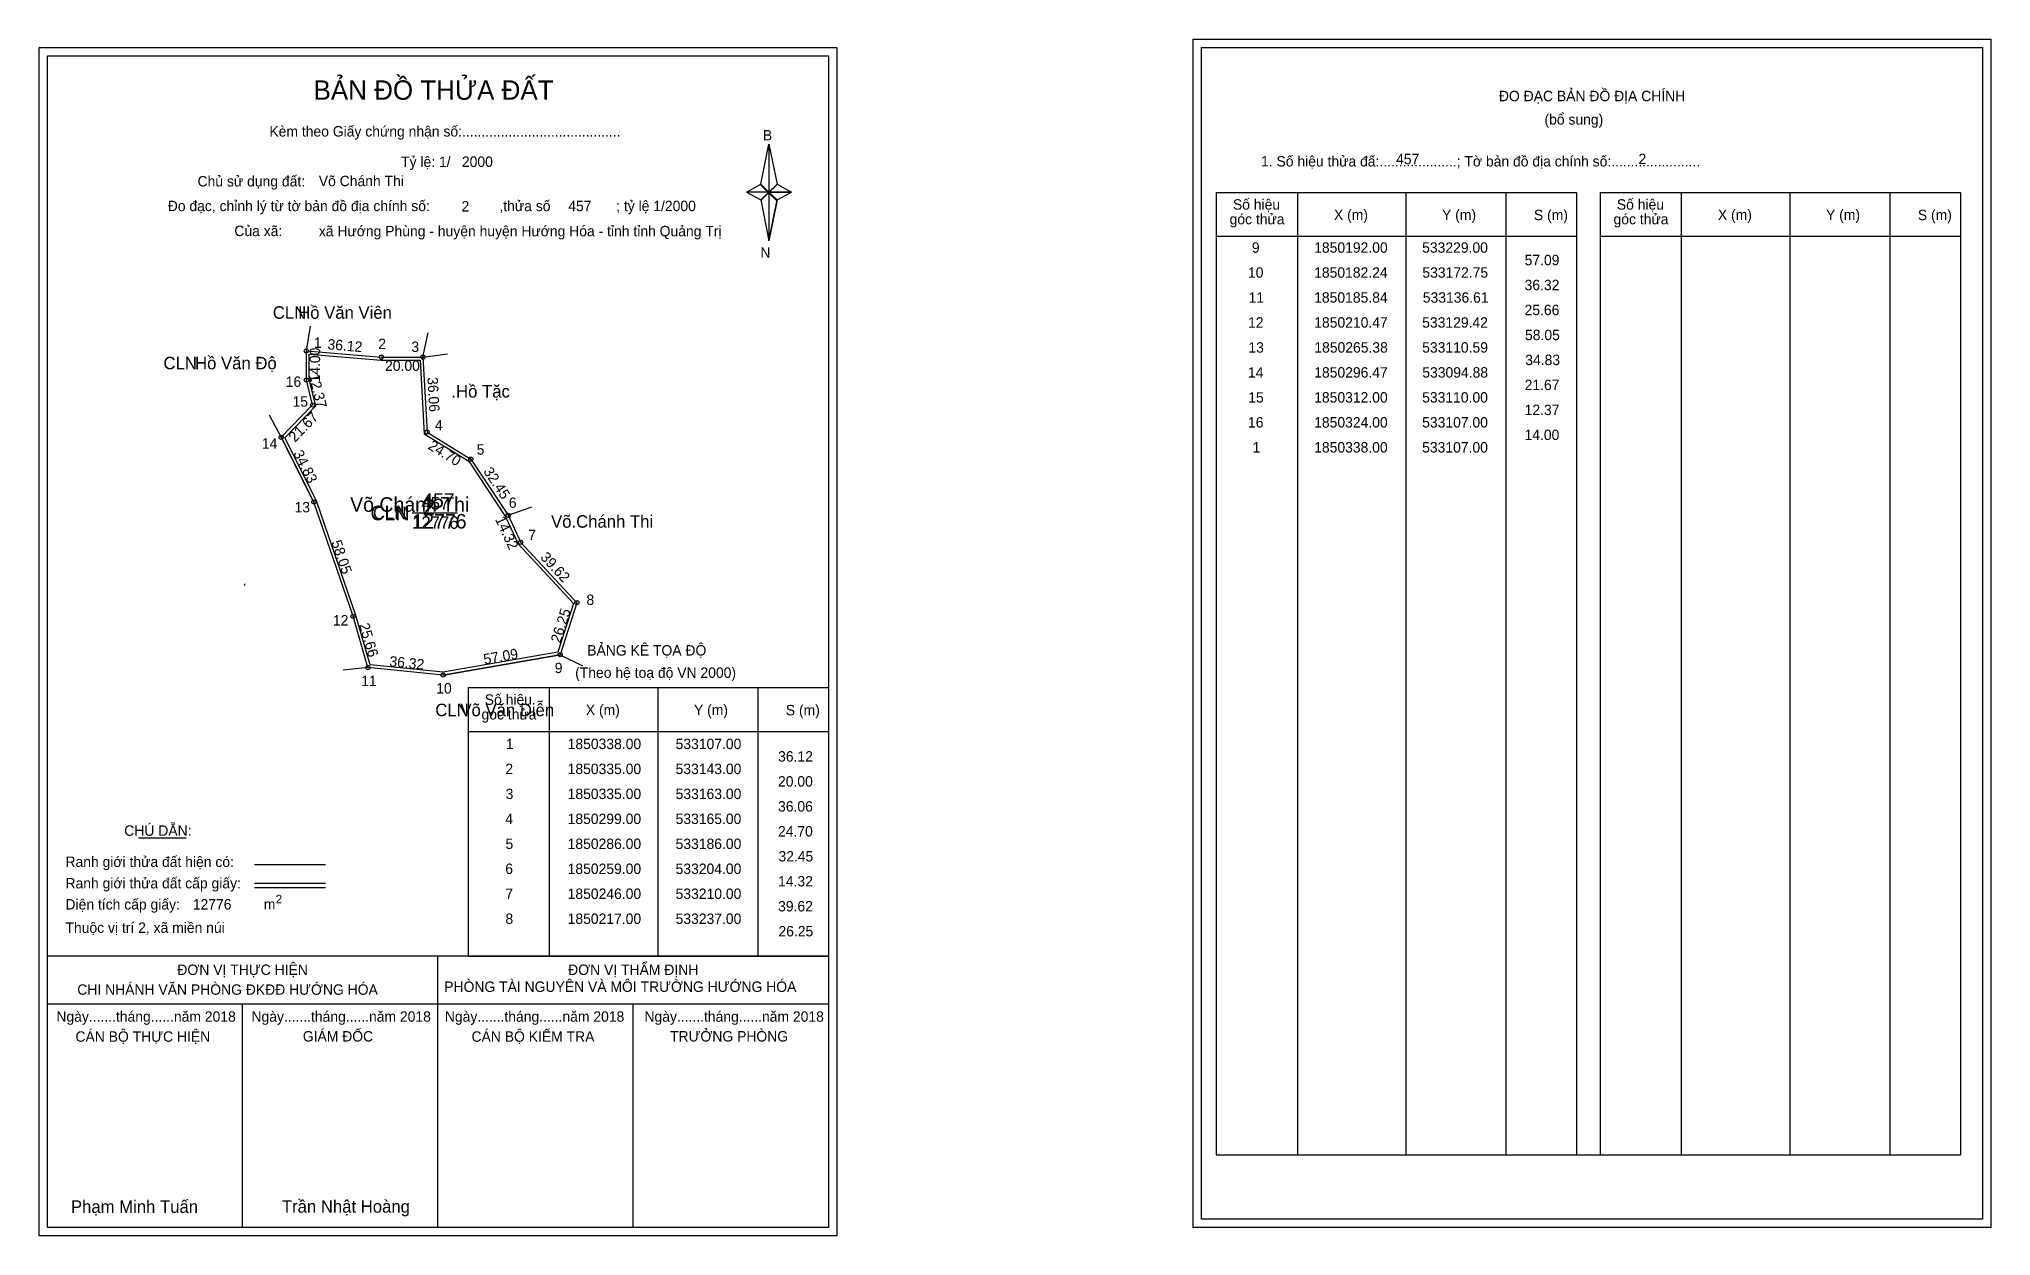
# Model space of a CAD drawing. Extents: x 532979 to 533917, y 1849913 to 1850488.
import ezdxf

# ---------------------------------------------------------------- set-up
doc = ezdxf.new("R2010")
doc.units = 0
for name, color, linetype in [('Level 1', 7, 'Continuous'), ('Level 10', 7, 'Continuous'), ('Level 11', 7, 'Continuous'), ('Level 13', 7, 'Continuous'), ('Level 2', 7, 'Continuous'), ('Level 27', 7, 'Continuous'), ('Level 3', 7, 'Continuous'), ('Level 36', 7, 'Continuous'), ('Level 4', 7, 'Continuous'), ('Level 49', 7, 'Continuous'), ('Level 5', 7, 'Continuous'), ('Level 53', 7, 'Continuous'), ('Level 55', 7, 'Continuous'), ('Level 6', 7, 'Continuous'), ('Level 60', 7, 'Continuous'), ('Level 63', 7, 'Continuous'), ('Level 7', 7, 'Continuous'), ('Level 9', 7, 'Continuous')]:
    doc.layers.add(name, color=color, linetype=linetype)

msp = doc.modelspace()

# ---------------------------------------------------------------- linework, layer by layer
at = {"layer": 'Level 1'}
for p, q in [((533537.18, 1850483.85), (533537.18, 1850483.85)), ((532982.53, 1850479.85), (532982.53, 1850479.85)), ((533325.38, 1850418.08), (533329.31, 1850437.36)), ((533329.31, 1850437.36), (533329.31, 1850414.31)), ((533329.31, 1850437.36), (533333.25, 1850418.08)), ((533318.49, 1850414.31), (533325.38, 1850418.08)), ((533325.38, 1850418.08), (533329.31, 1850414.31)), ((533329.02, 1850413.88), (533325.38, 1850417.64)), ((533332.95, 1850417.64), (533329.02, 1850413.88)), ((533329.02, 1850413.88), (533332.95, 1850417.64)), ((533333.25, 1850418.08), (533329.31, 1850414.31)), ((533329.31, 1850414.31), (533325.38, 1850410.63)), ((533329.02, 1850413.88), (533325.38, 1850410.19)), ((533325.38, 1850410.19), (533329.02, 1850413.88)), ((533325.38, 1850410.63), (533329.31, 1850390.91)), ((533332.95, 1850410.19), (533329.02, 1850413.88)), ((533329.31, 1850414.31), (533329.31, 1850390.91)), ((533329.31, 1850414.31), (533340.13, 1850414.31)), ((533329.31, 1850414.31), (533333.25, 1850410.63)), ((533333.25, 1850410.63), (533329.31, 1850390.91)), ((533333.25, 1850410.63), (533340.13, 1850414.31)), ((533544.24, 1850414.14), (533717.45, 1850414.14)), ((533583.42, 1849951.61), (533583.42, 1850414.14)), ((533635.57, 1849951.61), (533635.57, 1850414.14)), ((533683.51, 1850414.14), (533683.51, 1849951.61)), ((533717.45, 1850414.14), (533717.45, 1849951.61)), ((533728.76, 1850414.14), (533901.96, 1850414.14)), ((533767.94, 1849951.61), (533767.94, 1850414.14)), ((533820.08, 1849951.61), (533820.08, 1850414.14)), ((533868.03, 1850414.14), (533868.03, 1849951.61)), ((533901.96, 1850414.14), (533901.96, 1849951.61)), ((533544.24, 1850393.08), (533717.45, 1850393.08)), ((533728.76, 1850393.08), (533901.96, 1850393.08)), ((533184.72, 1850176.19), (533357.92, 1850176.19)), ((533223.9, 1850047.14), (533223.9, 1850176.19)), ((533276.04, 1850047.14), (533276.04, 1850176.19)), ((533323.99, 1850176.19), (533323.99, 1850047.14)), ((533184.72, 1850155.14), (533357.92, 1850155.14)), ((533026.37, 1850103.98), (533049.17, 1850103.98)), ((533082.1, 1850091.17), (533116.12, 1850091.17)), ((533082.1, 1850082.27), (533116.12, 1850082.27)), ((533082.1, 1850080.08), (533116.12, 1850080.08)), ((533196.19, 1850047.14), (532982.53, 1850047.14)), ((533357.92, 1850047.14), (533148.24, 1850047.14)), ((533170.23, 1849916.7), (533170.23, 1850047.14)), ((533184.72, 1850047.14), (533357.92, 1850047.14)), ((533357.93, 1850024.04), (532982.53, 1850024.04)), ((533076.38, 1849916.7), (533076.38, 1850024.04)), ((533264.08, 1849916.7), (533264.08, 1850024.04)), ((533544.24, 1849951.61), (533901.96, 1849951.61)), ((533912.58, 1849920.7), (533912.58, 1849920.7)), ((533357.92, 1849916.7), (533357.92, 1849916.7))]:
    msp.add_line(p, q, dxfattribs=at)
for points in [[(533325.38, 1850418.08), (533329.31, 1850437.36), (533329.31, 1850414.31)], [(533329.31, 1850414.31), (533333.25, 1850418.08), (533340.13, 1850414.31)], [(533318.49, 1850414.31), (533325.38, 1850410.63), (533329.31, 1850414.31)], [(533329.31, 1850414.31), (533329.31, 1850390.91), (533333.25, 1850410.63)]]:
    msp.add_lwpolyline(points, close=True, dxfattribs=at)
at = {"layer": 'Level 10'}
for p, q in [((533094.88, 1850296.47), (533110.59, 1850265.38)), ((533172.75, 1850182.24), (533229, 1850192))]:
    msp.add_line(p, q, dxfattribs=at)
for points in [[(533107, 1850324), (533107, 1850338), (533143, 1850335), (533163, 1850335), (533165, 1850299), (533186, 1850286), (533204, 1850259), (533210, 1850246), (533237, 1850217), (533229, 1850192), (533172.75, 1850182.24), (533136.61, 1850185.84), (533129.42, 1850210.47), (533110.59, 1850265.38), (533094.88, 1850296.47), (533110, 1850312)], [(533108.4, 1850324.17), (533108.4, 1850336.48), (533142.94, 1850333.6), (533161.68, 1850333.6), (533163.64, 1850298.19), (533185, 1850284.97), (533202.77, 1850258.31), (533208.82, 1850245.21), (533235.42, 1850216.65), (533227.93, 1850193.23), (533172.7, 1850183.65), (533137.69, 1850187.14), (533130.75, 1850210.89), (533111.88, 1850265.93), (533096.58, 1850296.21), (533111.55, 1850311.58)]]:
    msp.add_lwpolyline(points, close=True, dxfattribs=at)
at = {"layer": 'Level 11'}
for centre in [(533107, 1850338), (533143, 1850335), (533163, 1850335), (533107, 1850324), (533107, 1850324), (533110, 1850312), (533094.88, 1850296.47), (533165, 1850299), (533186, 1850286), (533110.59, 1850265.38), (533204, 1850259), (533210, 1850246), (533129.42, 1850210.47), (533237, 1850217), (533229, 1850192), (533136.61, 1850185.84), (533172.75, 1850182.24)]:
    msp.add_circle(centre, 1, dxfattribs=at)
at = {"layer": 'Level 27'}
for p, q in [((533107, 1850338), (533108.97, 1850349.84)), ((533163, 1850335), (533165.6, 1850346.71)), ((533163, 1850335), (533174.9, 1850336.52)), ((533094.88, 1850296.47), (533089.23, 1850307.06)), ((533204, 1850259), (533215.3, 1850263.05)), ((533136.61, 1850185.84), (533124.67, 1850184.62)), ((533229, 1850192), (533239.73, 1850186.63))]:
    msp.add_line(p, q, dxfattribs=at)
at = {"layer": 'Level 3'}
for p, q in [((533544.24, 1850414.14), (533544.24, 1849951.61)), ((533728.76, 1850414.14), (533728.76, 1849951.61)), ((533184.72, 1850176.19), (533184.72, 1850047.14))]:
    msp.add_line(p, q, dxfattribs=at)
at = {"layer": 'Level 63'}
for points in [[(532978.53, 1850483.85), (533361.93, 1850483.85), (533361.93, 1849912.7), (532978.53, 1849912.7)], [(533533.18, 1850487.85), (533916.58, 1850487.85), (533916.58, 1849916.7), (533533.18, 1849916.7)], [(533537.18, 1850483.85), (533912.58, 1850483.85), (533912.58, 1849920.7), (533537.18, 1849920.7)], [(532982.53, 1850479.85), (533357.93, 1850479.85), (533357.93, 1849916.7), (532982.53, 1849916.7)]]:
    msp.add_lwpolyline(points, close=True, dxfattribs=at)
at = {"layer": 'Level 9'}
msp.add_line((533157.82, 1850260.12), (533179.66, 1850260.12), dxfattribs=at)

# ---------------------------------------------------------------- texts
at = {"layer": 'Level 1'}
for s, height, p in [('BẢN ĐỒ THỬA ĐẤT', 9.3313, (533110.46, 1850458.66)), ('ĐO ĐẠC BẢN ĐỒ ĐỊA CHÍNH', 5, (533680.13, 1850457.97)), ('Kèm theo Giấy chứng nhận số:.........................................', 5, (533089.23, 1850441)), ('(bổ sung)', 5, (533702.01, 1850446.73)), ('B', 5, (533326.4, 1850439.12)), ('1. Số hiệu thửa đấ:....................; Tờ bản đồ địa chính số:.......................', 5, (533565.79, 1850426.61)), ('Chủ sử dụng đất:', 5, (533054.71, 1850417.01)), ('Đo đạc, chỉnh lý từ tờ bản đồ địa chính số:                  ,thửa số                 ; tỷ lệ 1/2000', 5, (533040.39, 1850405.15)), ('Số hiệu', 5, (533552.27, 1850405.87)), ('Số hiệu', 5, (533736.79, 1850405.87)), ('góc thửa', 5, (533550.69, 1850398.81)), ('X (m)', 5, (533600.84, 1850400.92)), ('Y (m)', 5, (533652.79, 1850400.92)), ('S (m)', 5, (533696.95, 1850400.82)), ('góc thửa', 5, (533735.2, 1850398.81)), ('X (m)', 5, (533785.35, 1850400.92)), ('Y (m)', 5, (533837.31, 1850400.92)), ('S (m)', 5, (533881.46, 1850400.82)), ('Của xã:', 5, (533072.39, 1850393.15)), ('N', 5, (533325.2, 1850382.78)), ('BẢNG KÊ TỌA ĐỘ', 5, (533241.99, 1850191.6)), ('(Theo hệ toạ độ VN 2000)', 5, (533236.18, 1850180.88)), ('góc thửa', 5, (533191.17, 1850160.87)), ('Số hiệu', 5, (533192.75, 1850167.93)), ('X (m)', 5, (533241.31, 1850162.98)), ('Y (m)', 5, (533293.27, 1850162.98)), ('S (m)', 5, (533337.42, 1850162.88)), ('CHÚ DẪN:', 5, (533019.49, 1850104.99)), ('Ranh giới thửa đất hiện có:', 5, (532991.23, 1850089.99)), ('Ranh giới thửa đất cấp giấy:', 5, (532991.23, 1850079.71)), ('Diện tích cấp giấy:', 5, (532991.23, 1850069.55)), ('m', 5, (533086.54, 1850069.59)), ('2', 4, (533092.33, 1850072.61)), ('Thuộc vị trí 2, xã miền núi', 5, (532991.23, 1850058.35)), ('ĐƠN VỊ THỰC HIỆN', 5, (533045, 1850038.11)), ('ĐƠN VỊ THẨM ĐỊNH', 5, (533232.8, 1850038.11)), ('CHI NHÁNH VĂN PHÒNG ĐKĐĐ HƯỚNG HÓA', 5, (532996.91, 1850028.59)), ('PHÒNG TÀI NGUYÊN VÀ MÔI TRƯỜNG HƯỚNG HÓA', 5, (533173.25, 1850029.97)), ('Ngày.......tháng......năm 2018', 5, (532986.86, 1850015.64)), ('Ngày.......tháng......năm 2018', 5, (533080.61, 1850015.64)), ('Ngày.......tháng......năm 2018', 5, (533173.56, 1850015.64)), ('Ngày.......tháng......năm 2018', 5, (533269.47, 1850015.64)), ('CÁN BỘ THỰC HIỆN', 5, (532996.03, 1850006.01)), ('GIÁM ĐỐC', 5, (533105.29, 1850006.13)), ('CÁN BỘ KIỂM TRA', 5, (533186.37, 1850006.01)), ('TRƯỞNG PHÒNG', 5, (533281.75, 1850006.13)), ('Phạm Minh Tuấn', 6, (532993.85, 1849923.78)), ('Trần Nhật Hoàng', 6, (533095.23, 1849923.88))]:
    msp.add_text(s, height=height, dxfattribs=at).set_placement(p)
at = {"layer": 'Level 11'}
msp.add_text('Tỷ lệ: 1/', height=5, dxfattribs=at).set_placement((533152.54, 1850426.37))
at = {"layer": 'Level 13'}
for s, p in [('457', (533162.29, 1850261.72)), ('CLN', (533139.03, 1850257.12)), ('12776', (533157.83, 1850252.52))]:
    msp.add_text(s, height=6, dxfattribs=at).set_placement(p)
at = {"layer": 'Level 2'}
msp.add_text('Võ Chánh Thi', height=7, dxfattribs=at).set_placement((533128.05, 1850260.68))
at = {"layer": 'Level 3'}
msp.add_text('CLN', height=7, dxfattribs=at).set_placement((533137.82, 1850256.62))
at = {"layer": 'Level 36'}
for s, p in [('CLN', (533090.88, 1850353.43)), ('CLN', (533038.35, 1850329.14)), ('.', (533176.58, 1850315.55)), ('.', (533234.47, 1850253.03)), ('.', (533076.25, 1850225.19)), ('CLN', (533168.97, 1850162.44))]:
    msp.add_text(s, height=6, dxfattribs=at).set_placement(p)
at = {"layer": 'Level 4'}
msp.add_text('457', height=7, dxfattribs=at).set_placement((533162.63, 1850262.62))
at = {"layer": 'Level 49'}
for s, rotation, p in [('36.12', 355.23636, (533117, 1850338.77)), ('14.00', 90, (533113.6, 1850322.82)), ('20.00', 360, (533144.82, 1850328.4)), ('12.37', 284.03624, (533108.08, 1850326.29)), ('36.06', 273.17983, (533165.14, 1850325.25)), ('21.67', 45.76639, (533101.49, 1850293.8)), ('34.83', 296.8078, (533100.55, 1850288.79)), ('24.70', 328.24052, (533165.07, 1850291.19)), ('32.45', 303.69007, (533191.86, 1850280.1)), ('14.32', 294.77514, (533197.59, 1850257.14)), ('58.05', 288.92811, (533118.9, 1850246.07)), ('39.62', 312.95459, (533219.11, 1850238.56)), ('26.25', 72.25533, (533229.02, 1850197.3)), ('25.66', 286.2736, (533132.26, 1850206.44)), ('57.09', 9.84345, (533192.57, 1850187.3)), ('36.32', 354.31138, (533146.72, 1850186.44))]:
    msp.add_text(s, height=5, rotation=rotation, dxfattribs=at).set_placement(p)
at = {"layer": 'Level 5'}
msp.add_text('12776', height=7, dxfattribs=at).set_placement((533157.94, 1850252.62))
at = {"layer": 'Level 53'}
for s, p in [('9', (533561.39, 1850385.16)), ('1850192.00', (533591.33, 1850385.16)), ('533229.00', (533643.22, 1850385.16)), ('57.09', (533692.48, 1850379.16)), ('10', (533559.52, 1850373.16)), ('1850182.24', (533591.32, 1850373.16)), ('533172.75', (533643.33, 1850373.16)), ('36.32', (533692.47, 1850367.16)), ('11', (533559.84, 1850361.16)), ('1850185.84', (533591.32, 1850361.16)), ('533136.61', (533643.54, 1850361.16)), ('12', (533559.54, 1850349.16)), ('1850210.47', (533591.36, 1850349.16)), ('533129.42', (533643.24, 1850349.16)), ('25.66', (533692.44, 1850355.16)), ('58.05', (533692.65, 1850343.16)), ('13', (533559.7, 1850337.16)), ('1850265.38', (533591.41, 1850337.16)), ('533110.59', (533643.24, 1850337.16)), ('34.83', (533692.78, 1850331.16)), ('14', (533559.52, 1850325.16)), ('1850296.47', (533591.36, 1850325.16)), ('533094.88', (533643.3, 1850325.16)), ('21.67', (533692.49, 1850319.16)), ('15', (533559.63, 1850313.16)), ('1850312.00', (533591.33, 1850313.16)), ('533110.00', (533643.22, 1850313.16)), ('16', (533559.53, 1850301.16)), ('1850324.00', (533591.33, 1850301.16)), ('533107.00', (533643.22, 1850301.16)), ('12.37', (533692.49, 1850307.16)), ('14.00', (533692.42, 1850295.16)), ('1', (533561.69, 1850289.16)), ('1850338.00', (533591.33, 1850289.16)), ('533107.00', (533643.22, 1850289.16)), ('1', (533202.92, 1850146.64)), ('1850338.00', (533232.56, 1850146.64)), ('533107.00', (533284.44, 1850146.64)), ('36.12', (533333.7, 1850140.64)), ('2', (533202.62, 1850134.64)), ('1850335.00', (533232.56, 1850134.64)), ('533143.00', (533284.44, 1850134.64)), ('3', (533202.77, 1850122.64)), ('1850335.00', (533232.56, 1850122.64)), ('533163.00', (533284.44, 1850122.64)), ('20.00', (533333.65, 1850128.64)), ('36.06', (533333.67, 1850116.64)), ('4', (533202.59, 1850110.64)), ('1850299.00', (533232.56, 1850110.64)), ('533165.00', (533284.44, 1850110.64)), ('24.70', (533333.65, 1850104.64)), ('5', (533202.71, 1850098.64)), ('1850286.00', (533232.56, 1850098.64)), ('533186.00', (533284.44, 1850098.64)), ('6', (533202.6, 1850086.64)), ('1850259.00', (533232.56, 1850086.64)), ('533204.00', (533284.44, 1850086.64)), ('32.45', (533333.88, 1850092.64)), ('14.32', (533333.7, 1850080.64)), ('7', (533202.63, 1850074.64)), ('1850246.00', (533232.56, 1850074.64)), ('533210.00', (533284.44, 1850074.64)), ('39.62', (533333.7, 1850068.64)), ('8', (533202.67, 1850062.64)), ('1850217.00', (533232.56, 1850062.64)), ('533237.00', (533284.44, 1850062.64)), ('26.25', (533333.88, 1850056.64))]:
    msp.add_text(s, height=5, dxfattribs=at).set_placement(p)
at = {"layer": 'Level 55'}
for s, height, p in [('452', 0.22, (533106.76, 1850337.78)), ('452', 0.22, (533106.76, 1850337.78)), ('451', 0.22, (533106.78, 1850337.78)), ('451', 0.22, (533106.78, 1850337.78)), ('1', 0.8, (533106.78, 1850338)), ('452', 0.22, (533142.76, 1850334.78)), ('452', 0.22, (533142.76, 1850334.78)), ('2', 0.8, (533142.73, 1850335)), ('452', 0.22, (533162.76, 1850334.78)), ('452', 0.22, (533162.76, 1850334.78)), ('3', 0.8, (533162.75, 1850335)), ('0', 0.22, (533162.92, 1850334.78)), ('16', 0.8, (533106.43, 1850324)), ('451', 0.22, (533106.78, 1850323.78)), ('451', 0.22, (533106.78, 1850323.78)), ('15', 0.8, (533109.45, 1850312)), ('451', 0.22, (533109.78, 1850311.78)), ('451', 0.22, (533109.78, 1850311.78)), ('14', 0.8, (533094.31, 1850296.47)), ('451', 0.22, (533094.66, 1850296.25)), ('451', 0.22, (533094.66, 1850296.25)), ('0', 0.22, (533094.8, 1850296.25)), ('4', 0.8, (533164.72, 1850299)), ('0', 0.22, (533164.92, 1850298.78)), ('5', 0.8, (533185.74, 1850286)), ('0', 0.22, (533185.92, 1850285.78)), ('13', 0.8, (533110.05, 1850265.38)), ('0', 0.22, (533110.51, 1850265.16)), ('6', 0.8, (533203.73, 1850259)), ('0', 0.22, (533203.92, 1850258.78)), ('0', 0.22, (533203.92, 1850258.78)), ('7', 0.8, (533209.73, 1850246)), ('0', 0.22, (533209.92, 1850245.78)), ('12', 0.8, (533128.85, 1850210.47)), ('8', 0.8, (533236.74, 1850217)), ('0', 0.22, (533236.92, 1850216.78)), ('0', 0.22, (533129.34, 1850210.25)), ('9', 0.8, (533228.73, 1850192)), ('11', 0.8, (533136.09, 1850185.84)), ('465', 0.22, (533136.38, 1850185.62)), ('0', 0.22, (533136.53, 1850185.62)), ('465', 0.22, (533228.77, 1850191.78)), ('0', 0.22, (533228.92, 1850191.78)), ('10', 0.8, (533172.18, 1850182.24)), ('465', 0.22, (533172.52, 1850182.02))]:
    msp.add_text(s, height=height, dxfattribs=at).set_placement(p)
at = {"layer": 'Level 6'}
for s, p in [('2000', (533181.74, 1850426.41)), ('457', (533630.69, 1850427.69)), ('2', (533747.18, 1850427.73)), ('Võ Chánh Thi', (533112.98, 1850417.15)), ('2', (533181.58, 1850404.97)), ('457', (533232.85, 1850405.13)), ('xã Hướng Phùng - huyện huyện Hướng Hóa - tỉnh tỉnh Quảng Trị', (533113, 1850393.07)), ('12776', (533052.41, 1850069.56))]:
    msp.add_text(s, height=5, dxfattribs=at).set_placement(p)
at = {"layer": 'Level 60'}
for s, p in [('Hồ Văn Viên', (533103.06, 1850353.43)), ('Hồ Văn Độ', (533053.51, 1850329.14)), ('Hồ Tặc', (533178.94, 1850315.55)), ('Võ Chánh Thi', (533224.6, 1850253.03)), ('Võ Văn Diễn', (533181.03, 1850162.44))]:
    msp.add_text(s, height=6, dxfattribs=at).set_placement(p)
at = {"layer": 'Level 7'}
msp.add_text('2', height=8, dxfattribs=at).set_placement((533162.76, 1850258.9))
at = {"layer": 'Level 9'}
for s, p in [('1', (533110.66, 1850339.43)), ('2', (533141.57, 1850338.89)), ('3', (533157.46, 1850337.49)), ('16', (533097.1, 1850320.72)), ('15', (533100.37, 1850311.17)), ('14', (533085.63, 1850291.02)), ('4', (533168.78, 1850299.77)), ('5', (533188.85, 1850288.1)), ('6', (533204.3, 1850262.58)), ('13', (533101.31, 1850260.39)), ('7', (533213.63, 1850247.07)), ('8', (533241.61, 1850215.9)), ('12', (533119.78, 1850206.03)), ('9', (533226.38, 1850183.17)), ('11', (533133.38, 1850176.94)), ('10', (533169.42, 1850173.34))]:
    msp.add_text(s, height=5, dxfattribs=at).set_placement(p)

doc.saveas('drawing.dxf')
